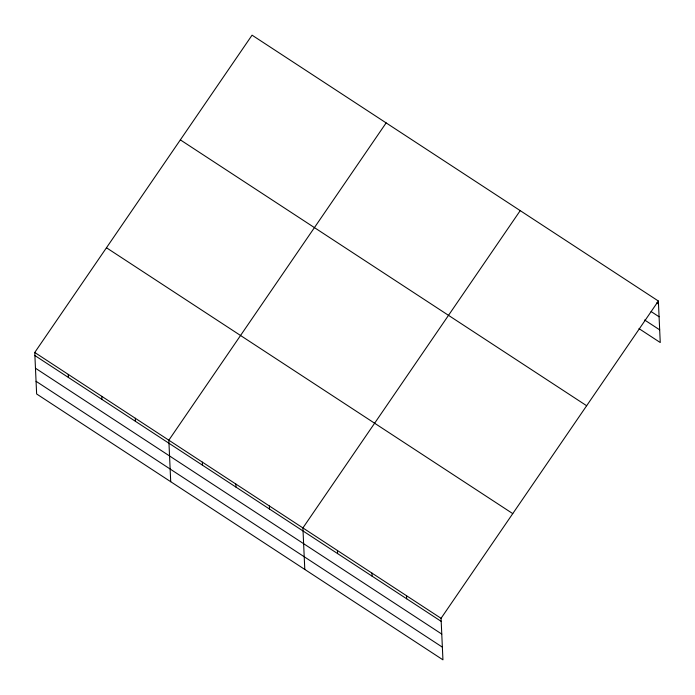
<?xml version="1.0" encoding="UTF-8"?>
<svg xmlns="http://www.w3.org/2000/svg" width="695" height="695" viewBox="0 0 695 695"><rect width="100%" height="100%" fill="white"/><g stroke="black" fill="none" stroke-linecap="round" stroke-linejoin="round"><path stroke-width="1.04" d="M658.365 301.022L441.056 618.315L442.941 659.833L36.635 393.978L34.75 352.469L252.059 35.167L658.365 301.022L660.25 342.531L639 328.622M386.142 122.902L168.833 440.196L170.718 481.713M520.225 210.628L302.907 527.931L304.792 569.44M656.732 302.924L658.504 304.08M651.111 311.56L659.077 316.772M644.621 319.995L659.677 329.847M180.352 139.877L586.649 405.732M106.465 247.759L512.762 513.614M34.75 352.469L441.056 618.315M34.889 355.536L441.195 621.382M35.462 368.22L441.768 634.075M36.062 381.294L442.359 647.141M406.514 595.719L406.653 598.786M371.981 573.123L372.12 576.19M337.449 550.527L337.588 553.594M269.391 505.995L269.53 509.061M235.866 484.068L236.005 487.126M202.349 462.132L202.488 465.198M135.308 418.268L135.447 421.335M101.791 396.332L101.93 399.399M68.266 374.405L68.405 377.463"/></g></svg>
